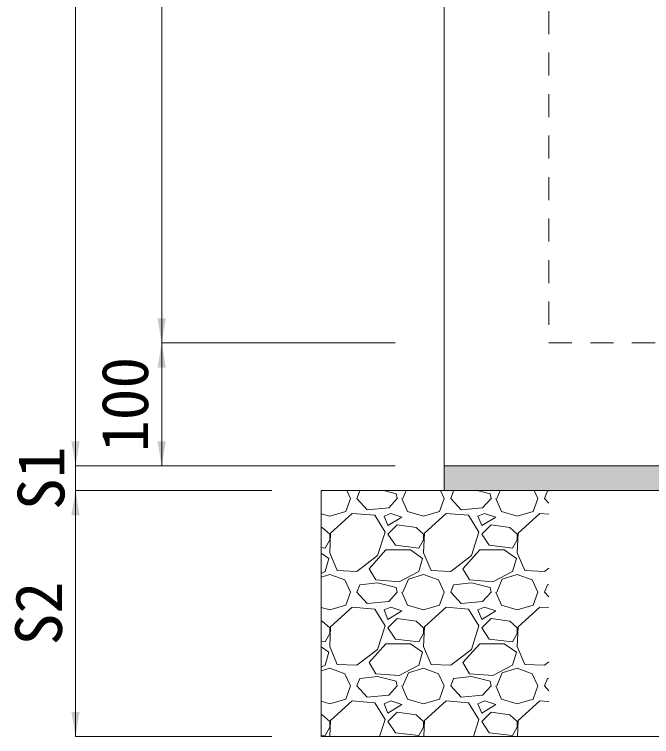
# Model space of a CAD drawing. Units: millimetres at full size; details may follow other scales. Extents: x 87398 to 114821, y -118528 to -105583.
# Drawn here: x 99048 to 99565, y -116030 to -115443 of the extents above; entities that cross this region are included whole.
import ezdxf
from ezdxf.enums import TextEntityAlignment as Align

# ---------------------------------------------------------------- set-up
doc = ezdxf.new("R2010")
doc.units = ezdxf.units.MM
doc.header["$LTSCALE"] = 25
doc.linetypes.add('USER3', pattern=[1.35, 0.75, -0.6])
for name, color, linetype, lineweight in [('ハッチング', 7, 'Continuous', 5), ('基礎', 3, 'Continuous', 13), ('寸法線', 7, 'Continuous', 13), ('本体', 2, 'Continuous', 9)]:
    doc.layers.add(name, color=color, linetype=linetype, lineweight=lineweight)
doc.styles.add('ＭＳ ゴシック', font='')
doc.styles.get('ＭＳ ゴシック').set_extended_font_data('MS Gothic')

# ---------------------------------------------------------------- blocks, each defined once
blk = doc.blocks.new('filled_arrow')
at = {"color": 0, "linetype": 'Continuous', "lineweight": -2}
blk.add_solid([(7.5, 1.25), (0, 0), (7.5, -1.25)], dxfattribs=at)

msp = doc.modelspace()

# ---------------------------------------------------------------- hatches: boundary and pattern name
at = {"layer": 'ハッチング'}
msp.add_hatch(color=256, dxfattribs=at).paths.add_polyline_path([(99966.7, -115829.63), (99966.7, -115809.63), (99396.7, -115809.63), (99396.7, -115829.63)])

# ---------------------------------------------------------------- linework, layer by layer
for p, q in [((99317.45, -115829.63), (99320.41, -115836.05)), ((99325.74, -115836.05), (99328.03, -115829.95)), ((99331.07, -115829.63), (99328.03, -115829.95)), ((99357.75, -115832.24), (99347.32, -115829.63)), ((99358.51, -115836.05), (99357.75, -115832.24)), ((99363.08, -115836.05), (99365.83, -115829.63)), ((99393.65, -115829.63), (99396.61, -115836.05)), ((99401.94, -115836.05), (99404.23, -115829.95)), ((99407.27, -115829.63), (99404.23, -115829.95)), ((99433.95, -115832.24), (99423.52, -115829.63)), ((99434.71, -115836.05), (99433.95, -115832.24)), ((99439.28, -115836.05), (99442.03, -115829.63)), ((99469.85, -115829.63), (99472.81, -115836.05)), ((99478.14, -115836.05), (99480.43, -115829.95)), ((99481.7, -115829.82), (99480.43, -115829.95)), ((99316.6, -115846.72), (99320.41, -115836.05)), ((99334.12, -115845.19), (99325.74, -115836.05)), ((99358.51, -115836.05), (99351.65, -115843.67)), ((99362.32, -115836.05), (99366.89, -115846.72)), ((99392.8, -115846.72), (99396.61, -115836.05)), ((99410.32, -115845.19), (99401.94, -115836.05)), ((99434.71, -115836.05), (99427.85, -115843.67)), ((99438.52, -115836.05), (99443.09, -115846.72)), ((99469, -115846.72), (99472.81, -115836.05)), ((99481.7, -115839.93), (99478.14, -115836.05)), ((99351.65, -115843.67), (99334.12, -115845.19)), ((99427.85, -115843.67), (99410.32, -115845.19)), ((99296.7, -115848.48), (99303.64, -115850.53)), ((99303.64, -115850.53), (99316.6, -115846.72)), ((99321.93, -115848.24), (99304.4, -115864.24)), ((99340.22, -115849.76), (99321.93, -115848.24)), ((99348.6, -115863.48), (99340.22, -115849.76)), ((99353.17, -115848.24), (99347.84, -115850.53)), ((99362.32, -115851.29), (99353.17, -115848.24)), ((99366.89, -115846.72), (99379.84, -115850.53)), ((99379.84, -115850.53), (99392.8, -115846.72)), ((99398.13, -115848.24), (99380.6, -115864.24)), ((99416.42, -115849.76), (99398.13, -115848.24)), ((99424.8, -115863.48), (99416.42, -115849.76)), ((99429.37, -115848.24), (99424.04, -115850.53)), ((99438.52, -115851.29), (99429.37, -115848.24)), ((99443.09, -115846.72), (99456.04, -115850.53)), ((99456.04, -115850.53), (99469, -115846.72)), ((99474.33, -115848.24), (99456.8, -115864.24)), ((99481.7, -115848.85), (99474.33, -115848.24)), ((99347.84, -115850.53), (99350.89, -115858.15)), ((99350.89, -115858.15), (99362.32, -115851.29)), ((99424.04, -115850.53), (99427.09, -115858.15)), ((99427.09, -115858.15), (99438.52, -115851.29)), ((99297.55, -115859.67), (99296.7, -115859.54)), ((99303.64, -115865), (99297.55, -115859.67)), ((99358.51, -115857.38), (99350.89, -115865)), ((99373.75, -115859.67), (99358.51, -115857.38)), ((99379.84, -115865), (99373.75, -115859.67)), ((99434.71, -115857.38), (99427.09, -115865)), ((99449.95, -115859.67), (99434.71, -115857.38)), ((99456.04, -115865), (99449.95, -115859.67)), ((99304.4, -115864.24), (99303.64, -115880.24)), ((99303.64, -115869.58), (99303.64, -115865)), ((99342.51, -115882.53), (99348.6, -115863.48)), ((99350.89, -115865), (99356.98, -115874.15)), ((99380.6, -115864.24), (99379.84, -115880.24)), ((99379.84, -115869.58), (99379.84, -115865)), ((99418.71, -115882.53), (99424.8, -115863.48)), ((99427.09, -115865), (99433.18, -115874.15)), ((99456.8, -115864.24), (99456.04, -115880.24)), ((99456.04, -115869.58), (99456.04, -115865)), ((99299.83, -115876.43), (99303.64, -115869.58)), ((99376.03, -115876.43), (99379.84, -115869.58)), ((99452.23, -115876.43), (99456.04, -115869.58)), ((99296.7, -115876.06), (99299.83, -115876.43)), ((99335.65, -115893.2), (99349.36, -115877.96)), ((99349.36, -115877.96), (99369.18, -115877.96)), ((99356.98, -115874.15), (99376.03, -115876.43)), ((99369.18, -115877.96), (99379.08, -115884.82)), ((99411.85, -115893.2), (99425.56, -115877.96)), ((99425.56, -115877.96), (99445.38, -115877.96)), ((99433.18, -115874.15), (99452.23, -115876.43)), ((99445.38, -115877.96), (99455.28, -115884.82)), ((99296.7, -115880.53), (99302.88, -115884.82)), ((99302.88, -115884.82), (99299.83, -115895.48)), ((99303.64, -115880.24), (99309.74, -115894.72)), ((99325.74, -115895.48), (99342.51, -115882.53)), ((99379.08, -115884.82), (99376.03, -115895.48)), ((99379.84, -115880.24), (99385.94, -115894.72)), ((99401.94, -115895.48), (99418.71, -115882.53)), ((99455.28, -115884.82), (99452.23, -115895.48)), ((99456.04, -115880.24), (99462.14, -115894.72)), ((99299.83, -115895.48), (99296.7, -115897.13)), ((99309.74, -115894.72), (99325.74, -115895.48)), ((99340.98, -115902.34), (99335.65, -115893.2)), ((99376.03, -115895.48), (99360.03, -115903.87)), ((99385.94, -115894.72), (99401.94, -115895.48)), ((99417.18, -115902.34), (99411.85, -115893.2)), ((99452.23, -115895.48), (99436.23, -115903.87)), ((99462.14, -115894.72), (99478.14, -115895.48)), ((99478.14, -115895.48), (99481.7, -115892.74)), ((99296.7, -115899.94), (99303.64, -115897.77)), ((99303.64, -115897.77), (99315.84, -115902.34)), ((99315.84, -115902.34), (99320.41, -115912.25)), ((99360.03, -115903.87), (99340.98, -115902.34)), ((99363.08, -115912.25), (99367.65, -115901.58)), ((99367.65, -115901.58), (99379.84, -115897.77)), ((99379.84, -115897.77), (99392.04, -115902.34)), ((99392.04, -115902.34), (99396.61, -115912.25)), ((99436.23, -115903.87), (99417.18, -115902.34)), ((99439.28, -115912.25), (99443.85, -115901.58)), ((99443.85, -115901.58), (99456.04, -115897.77)), ((99456.04, -115897.77), (99468.24, -115902.34)), ((99468.24, -115902.34), (99472.81, -115912.25)), ((99325.74, -115912.25), (99328.03, -115906.15)), ((99342.51, -115904.63), (99328.03, -115906.15)), ((99357.75, -115908.44), (99342.51, -115904.63)), ((99358.51, -115912.25), (99357.75, -115908.44)), ((99401.94, -115912.25), (99404.23, -115906.15)), ((99418.71, -115904.63), (99404.23, -115906.15)), ((99433.95, -115908.44), (99418.71, -115904.63)), ((99434.71, -115912.25), (99433.95, -115908.44)), ((99478.14, -115912.25), (99480.43, -115906.15)), ((99481.7, -115906.02), (99480.43, -115906.15)), ((99316.6, -115922.92), (99320.41, -115912.25)), ((99334.12, -115921.39), (99325.74, -115912.25)), ((99358.51, -115912.25), (99351.65, -115919.87)), ((99362.32, -115912.25), (99366.89, -115922.92)), ((99392.8, -115922.92), (99396.61, -115912.25)), ((99410.32, -115921.39), (99401.94, -115912.25)), ((99434.71, -115912.25), (99427.85, -115919.87)), ((99438.52, -115912.25), (99443.09, -115922.92)), ((99469, -115922.92), (99472.81, -115912.25)), ((99481.7, -115916.13), (99478.14, -115912.25)), ((99351.65, -115919.87), (99334.12, -115921.39)), ((99427.85, -115919.87), (99410.32, -115921.39)), ((99296.7, -115924.68), (99303.64, -115926.73)), ((99303.64, -115926.73), (99316.6, -115922.92)), ((99321.93, -115924.44), (99304.4, -115940.44)), ((99340.22, -115925.96), (99321.93, -115924.44)), ((99348.6, -115939.68), (99340.22, -115925.96)), ((99353.17, -115924.44), (99347.84, -115926.73)), ((99347.84, -115926.73), (99350.89, -115934.35)), ((99362.32, -115927.49), (99353.17, -115924.44)), ((99366.89, -115922.92), (99379.84, -115926.73)), ((99379.84, -115926.73), (99392.8, -115922.92)), ((99398.13, -115924.44), (99380.6, -115940.44)), ((99416.42, -115925.96), (99398.13, -115924.44)), ((99424.8, -115939.68), (99416.42, -115925.96)), ((99429.37, -115924.44), (99424.04, -115926.73)), ((99424.04, -115926.73), (99427.09, -115934.35)), ((99438.52, -115927.49), (99429.37, -115924.44)), ((99443.09, -115922.92), (99456.04, -115926.73)), ((99456.04, -115926.73), (99469, -115922.92)), ((99474.33, -115924.44), (99456.8, -115940.44)), ((99481.7, -115925.05), (99474.33, -115924.44)), ((99350.89, -115934.35), (99362.32, -115927.49)), ((99427.09, -115934.35), (99438.52, -115927.49)), ((99297.55, -115935.87), (99296.7, -115935.74)), ((99303.64, -115941.2), (99297.55, -115935.87)), ((99358.51, -115933.58), (99350.89, -115941.2)), ((99373.75, -115935.87), (99358.51, -115933.58)), ((99379.84, -115941.2), (99373.75, -115935.87)), ((99434.71, -115933.58), (99427.09, -115941.2)), ((99449.95, -115935.87), (99434.71, -115933.58)), ((99456.04, -115941.2), (99449.95, -115935.87)), ((99304.4, -115940.44), (99303.64, -115956.44)), ((99303.64, -115945.78), (99303.64, -115941.2)), ((99342.51, -115958.73), (99348.6, -115939.68)), ((99350.89, -115941.2), (99356.98, -115950.35)), ((99380.6, -115940.44), (99379.84, -115956.44)), ((99379.84, -115945.78), (99379.84, -115941.2)), ((99418.71, -115958.73), (99424.8, -115939.68)), ((99427.09, -115941.2), (99433.18, -115950.35)), ((99456.8, -115940.44), (99456.04, -115956.44)), ((99456.04, -115945.78), (99456.04, -115941.2)), ((99299.83, -115952.63), (99303.64, -115945.78)), ((99376.03, -115952.63), (99379.84, -115945.78)), ((99452.23, -115952.63), (99456.04, -115945.78)), ((99296.7, -115952.26), (99299.83, -115952.63)), ((99335.65, -115969.4), (99349.36, -115954.16)), ((99349.36, -115954.16), (99369.18, -115954.16)), ((99356.98, -115950.35), (99376.03, -115952.63)), ((99369.18, -115954.16), (99379.08, -115961.02)), ((99411.85, -115969.4), (99425.56, -115954.16)), ((99425.56, -115954.16), (99445.38, -115954.16)), ((99433.18, -115950.35), (99452.23, -115952.63)), ((99445.38, -115954.16), (99455.28, -115961.02)), ((99296.7, -115956.73), (99302.88, -115961.02)), ((99302.88, -115961.02), (99299.83, -115971.68)), ((99303.64, -115956.44), (99309.74, -115970.92)), ((99325.74, -115971.68), (99342.51, -115958.73)), ((99379.08, -115961.02), (99376.03, -115971.68)), ((99379.84, -115956.44), (99385.94, -115970.92)), ((99401.94, -115971.68), (99418.71, -115958.73)), ((99455.28, -115961.02), (99452.23, -115971.68)), ((99456.04, -115956.44), (99462.14, -115970.92)), ((99299.83, -115971.68), (99296.7, -115973.33)), ((99309.74, -115970.92), (99325.74, -115971.68)), ((99340.98, -115978.54), (99335.65, -115969.4)), ((99376.03, -115971.68), (99360.03, -115980.07)), ((99385.94, -115970.92), (99401.94, -115971.68)), ((99417.18, -115978.54), (99411.85, -115969.4)), ((99452.23, -115971.68), (99436.23, -115980.07)), ((99462.14, -115970.92), (99478.14, -115971.68)), ((99478.14, -115971.68), (99481.7, -115968.94)), ((99296.7, -115976.14), (99303.64, -115973.97)), ((99303.64, -115973.97), (99315.84, -115978.54)), ((99315.84, -115978.54), (99320.41, -115988.45)), ((99360.03, -115980.07), (99340.98, -115978.54)), ((99363.08, -115988.45), (99367.65, -115977.78)), ((99367.65, -115977.78), (99379.84, -115973.97)), ((99379.84, -115973.97), (99392.04, -115978.54)), ((99392.04, -115978.54), (99396.61, -115988.45)), ((99436.23, -115980.07), (99417.18, -115978.54)), ((99439.28, -115988.45), (99443.85, -115977.78)), ((99443.85, -115977.78), (99456.04, -115973.97)), ((99456.04, -115973.97), (99468.24, -115978.54)), ((99468.24, -115978.54), (99472.81, -115988.45)), ((99325.74, -115988.45), (99328.03, -115982.35)), ((99342.51, -115980.83), (99328.03, -115982.35)), ((99357.75, -115984.64), (99342.51, -115980.83)), ((99358.51, -115988.45), (99357.75, -115984.64)), ((99401.94, -115988.45), (99404.23, -115982.35)), ((99418.71, -115980.83), (99404.23, -115982.35)), ((99433.95, -115984.64), (99418.71, -115980.83)), ((99434.71, -115988.45), (99433.95, -115984.64)), ((99478.14, -115988.45), (99480.43, -115982.35)), ((99481.7, -115982.22), (99480.43, -115982.35)), ((99316.6, -115999.12), (99320.41, -115988.45)), ((99334.12, -115997.59), (99325.74, -115988.45)), ((99358.51, -115988.45), (99351.65, -115996.07)), ((99362.32, -115988.45), (99366.89, -115999.12)), ((99392.8, -115999.12), (99396.61, -115988.45)), ((99410.32, -115997.59), (99401.94, -115988.45)), ((99434.71, -115988.45), (99427.85, -115996.07)), ((99438.52, -115988.45), (99443.09, -115999.12)), ((99469, -115999.12), (99472.81, -115988.45)), ((99481.7, -115992.33), (99478.14, -115988.45)), ((99351.65, -115996.07), (99334.12, -115997.59)), ((99427.85, -115996.07), (99410.32, -115997.59)), ((99296.7, -116000.88), (99303.64, -116002.93)), ((99303.64, -116002.93), (99316.6, -115999.12)), ((99321.93, -116000.64), (99304.4, -116016.64)), ((99340.22, -116002.16), (99321.93, -116000.64)), ((99348.6, -116015.88), (99340.22, -116002.16)), ((99353.17, -116000.64), (99347.84, -116002.93)), ((99347.84, -116002.93), (99350.89, -116010.55)), ((99362.32, -116003.69), (99353.17, -116000.64)), ((99366.89, -115999.12), (99379.84, -116002.93)), ((99379.84, -116002.93), (99392.8, -115999.12)), ((99398.13, -116000.64), (99380.6, -116016.64)), ((99416.42, -116002.16), (99398.13, -116000.64)), ((99424.8, -116015.88), (99416.42, -116002.16)), ((99429.37, -116000.64), (99424.04, -116002.93)), ((99424.04, -116002.93), (99427.09, -116010.55)), ((99438.52, -116003.69), (99429.37, -116000.64)), ((99443.09, -115999.12), (99456.04, -116002.93)), ((99456.04, -116002.93), (99469, -115999.12)), ((99474.33, -116000.64), (99456.8, -116016.64)), ((99481.7, -116001.25), (99474.33, -116000.64)), ((99350.89, -116010.55), (99362.32, -116003.69)), ((99427.09, -116010.55), (99438.52, -116003.69)), ((99297.55, -116012.07), (99296.7, -116011.94)), ((99303.64, -116017.4), (99297.55, -116012.07)), ((99358.51, -116009.78), (99350.89, -116017.4)), ((99373.75, -116012.07), (99358.51, -116009.78)), ((99379.84, -116017.4), (99373.75, -116012.07)), ((99434.71, -116009.78), (99427.09, -116017.4)), ((99449.95, -116012.07), (99434.71, -116009.78)), ((99456.04, -116017.4), (99449.95, -116012.07)), ((99303.64, -116021.98), (99303.64, -116017.4)), ((99304.4, -116016.64), (99303.79, -116029.63)), ((99344.2, -116029.63), (99348.6, -116015.88)), ((99350.89, -116017.4), (99356.98, -116026.55)), ((99379.84, -116021.98), (99379.84, -116017.4)), ((99380.6, -116016.64), (99379.99, -116029.63)), ((99420.4, -116029.63), (99424.8, -116015.88)), ((99427.09, -116017.4), (99433.18, -116026.55)), ((99456.04, -116021.98), (99456.04, -116017.4)), ((99456.8, -116016.64), (99456.19, -116029.63)), ((99299.83, -116028.83), (99303.64, -116021.98)), ((99356.98, -116026.55), (99376.03, -116028.83)), ((99376.03, -116028.83), (99379.84, -116021.98)), ((99433.18, -116026.55), (99452.23, -116028.83)), ((99452.23, -116028.83), (99456.04, -116021.98)), ((99296.7, -116028.46), (99299.83, -116028.83))]:
    msp.add_line(p, q, dxfattribs=at)
at = {"layer": '基礎'}
for p, q in [((99396.7, -115809.63), (99396.7, -115829.63)), ((99296.7, -115829.63), (100066.7, -115829.63)), ((99296.7, -115829.63), (99296.7, -116029.63)), ((99296.7, -116029.63), (100066.7, -116029.63))]:
    msp.add_line(p, q, dxfattribs=at)
at = {"layer": '寸法線'}
for p, q in [((99097.13, -114959.63), (99097.13, -115809.63)), ((99167.13, -114959.63), (99167.13, -115709.63)), ((99167.13, -115709.63), (99167.13, -115809.63)), ((99356.7, -115709.63), (99167.13, -115709.63)), ((99356.7, -115709.63), (99167.13, -115709.63)), ((99097.13, -115769.63), (99097.13, -115869.63)), ((99356.7, -115809.63), (99097.13, -115809.63)), ((99356.7, -115809.63), (99097.13, -115809.63)), ((99356.7, -115809.63), (99167.13, -115809.63)), ((99256.7, -115829.63), (99097.13, -115829.63)), ((99097.13, -115829.63), (99097.13, -116029.63)), ((99256.7, -115829.63), (99097.13, -115829.63)), ((99256.7, -116029.63), (99097.13, -116029.63))]:
    msp.add_line(p, q, dxfattribs=at)
at = {"layer": '本体', "lineweight": 20}
for q in [(99396.7, -114359.63), (99966.7, -115809.63)]:
    msp.add_line((99396.7, -115809.63), q, dxfattribs=at)
at = {"layer": '本体', "linetype": 'USER3'}
for p, q in [((99481.7, -114866.03), (99481.7, -115709.63)), ((99481.7, -115709.63), (99881.7, -115709.63))]:
    msp.add_line(p, q, dxfattribs=at)

# ---------------------------------------------------------------- block references
at = {"layer": '寸法線', "xscale": 2.67, "yscale": 2.67}
for p, rotation in [((99167.13, -115709.63), 90), ((99167.13, -115709.63), 270), ((99097.13, -115809.63), 90), ((99097.13, -115809.63), 90), ((99167.13, -115809.63), 90), ((99097.13, -115829.63), 270), ((99097.13, -115829.63), 270), ((99097.13, -116029.63), 90)]:
    msp.add_blockref('filled_arrow', p, dxfattribs=dict(at, rotation=rotation))

# ---------------------------------------------------------------- texts
at = {"layer": '寸法線', "style": 'ＭＳ ゴシック'}
for s, p in [('100', (99137.13, -115759.63)), ('S1', (99069.13, -115819.63)), ('S2', (99067.13, -115929.63))]:
    msp.add_text(s, height=37.98, rotation=90, dxfattribs=at).set_placement(p, align=Align.MIDDLE_CENTER)

doc.saveas('drawing.dxf')
